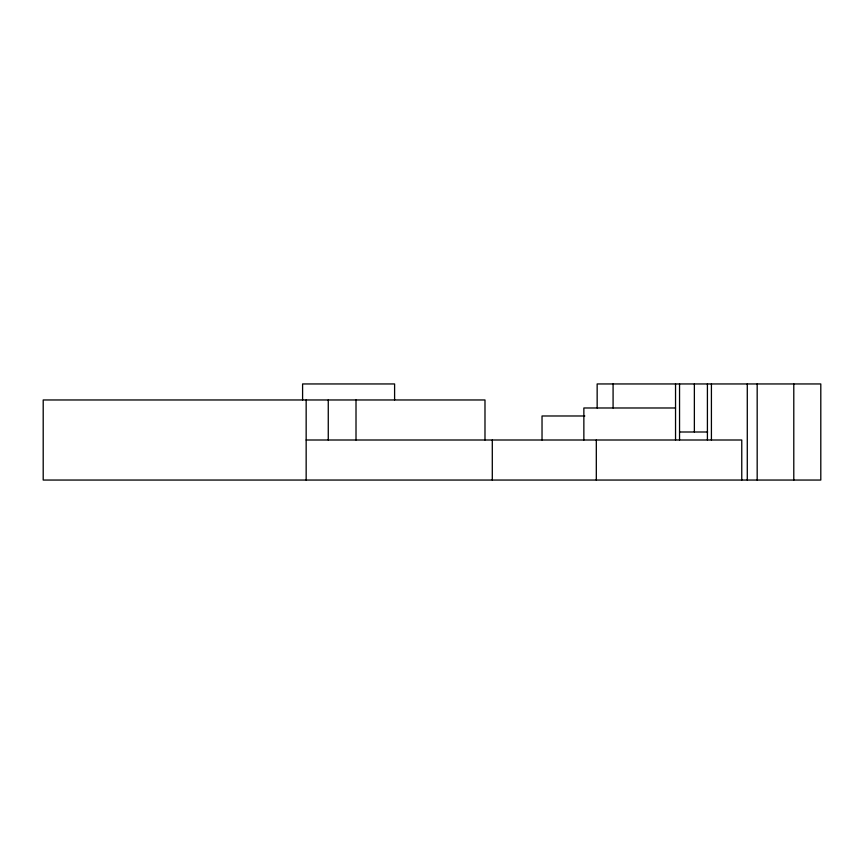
<?xml version="1.0" encoding="UTF-8"?>
<svg xmlns="http://www.w3.org/2000/svg" width="864" height="864" viewBox="0 0 864 864"><rect width="100%" height="100%" fill="white"/><g stroke="black" fill="none" stroke-linecap="round" stroke-linejoin="round"><path stroke-width="1.3" d="M675.54 407.981L583.859 407.981L583.859 440.003M584.82 415.984L542.03 415.984L542.03 440.003M679.547 432L707.605 432M306.158 440.003L741.766 440.003L741.766 480.049M793.789 383.951L793.789 480.049M757.177 383.951L757.177 480.049M747.284 383.951L747.284 480.049M711.418 383.951L711.418 440.003M707.411 383.951L707.411 440.003M694.364 383.951L694.364 432M679.547 383.951L679.547 440.003M675.54 383.951L675.54 440.003M613.084 383.951L613.084 407.981M597.154 407.981L597.154 383.951L820.8 383.951L820.8 480.049L43.2 480.049L43.2 399.967L484.985 399.967L484.985 440.003M596.311 440.003L596.311 480.049M492.296 440.003L492.296 480.049M394.6 399.967L394.6 383.951L302.594 383.951L302.594 399.967M356.011 399.967L356.011 440.003M328.266 399.967L328.266 440.003M306.158 399.967L306.158 480.049"/></g></svg>
